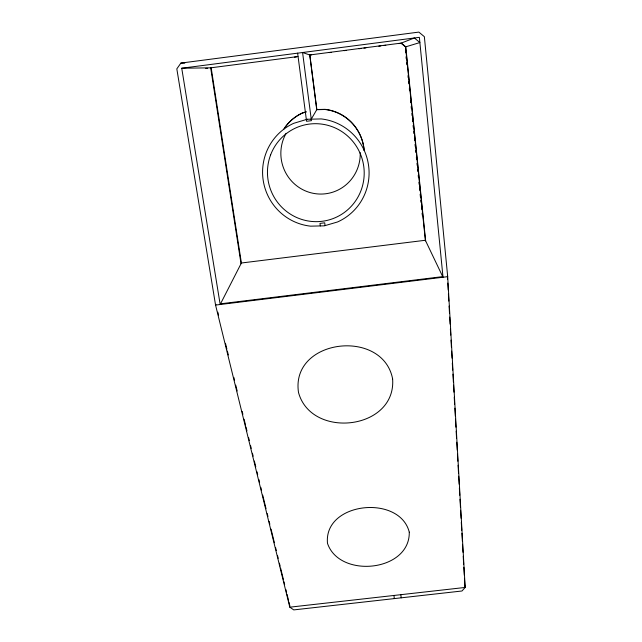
<?xml version="1.0" encoding="UTF-8"?>
<svg xmlns="http://www.w3.org/2000/svg" width="642" height="642" viewBox="0 0 642 642"><rect width="100%" height="100%" fill="white"/><g stroke="black" fill="none" stroke-linecap="round" stroke-linejoin="round"><path stroke-width="0.96" d="M181.734 68.229L211.178 67.827L241.392 263.003L220.174 304.501L181.734 68.229L419.37 37.332L443.02 277.24L425.349 240.268L405.527 46.898L401.033 43.174L414.387 37.982L419.884 42.557L405.527 46.898M215.921 304.38L215.56 305.07L289.791 607.18L293.763 609.9L461.975 590.993L465.177 587.446L447.699 276.67L424.362 36.682L418.857 32.1L180.892 63.076L176.823 68.863L215.56 305.07L447.699 276.67L447.394 276.06L447.562 279.061M311.242 119.171L316.843 109.533L309.861 55.011L302.583 52.516L311.434 120.664L306.571 121.29L297.631 53.158M306.218 111.804L302.438 112.952A44.515 43.672 79.9 0 0 284.855 127.646M306.082 111.981L302.286 113.128A44.675 43.833 79.8 0 0 283.563 129.491M297.936 56.56L210.672 67.835L241.031 263.718M294.501 57.122L296.492 56.865M309.388 55.188L311.37 54.931M329.226 52.612L331.208 52.355M344.104 50.678L346.086 50.421M358.982 48.752L360.964 48.495M363.942 48.102L365.924 47.845M378.82 46.176L380.81 45.911M383.78 45.526L385.77 45.269M398.658 43.6L400.648 43.335M241.392 263.003L425.349 240.268M220.519 303.818L442.731 276.63M289.791 607.18L465.177 587.446L464.519 584.637M316.843 109.533L325.021 109.333A44.515 43.672 79.9 0 1 364.094 150.14M205.689 68.373L207.679 68.341M180.892 63.076L184.784 63.149M217.831 312.164L218.545 315.086M225.47 343.301L226.899 349.136M227.38 351.086L228.335 354.978M233.824 377.36L234.539 380.273M235.734 385.136L237.163 390.978M242.178 411.41L242.893 414.331M244.08 419.194L245.517 425.028M245.99 426.978L246.945 430.87M248.614 437.683L249.337 440.597M250.524 445.468L251.247 448.381M252.434 453.244L253.149 456.165M254.344 461.028L255.781 466.87M256.969 471.734L257.683 474.655M258.878 479.518L259.593 482.439M260.788 487.302L261.503 490.223M262.698 495.086L266.037 508.705M267.233 513.568L267.947 516.489M269.142 521.352L269.857 524.273M271.052 529.136L274.391 542.763M275.587 547.626L276.301 550.547M277.496 555.41L278.211 558.331M279.406 563.194L280.121 566.116M280.594 568.058L283.459 579.734M283.941 581.676L284.655 584.597M285.851 589.46L286.565 592.381M287.038 594.332L288.475 600.166M288.948 602.116L289.903 606.008M320.318 225.936L319.981 223.408L324.716 222.814L325.077 225.615M393.939 595.463L394.332 598.601M400.833 594.685L401.21 597.822M425.654 240.902L405.776 46.818L401.258 43.086L309.733 54.971L316.747 109.694L324.956 109.501A44.675 43.833 79.8 0 1 364.175 150.461M405.431 50.79L405.64 52.788M406.041 56.761L406.25 58.775M406.659 62.739L406.868 64.754M407.983 75.684L408.192 77.714M408.601 81.662L408.81 83.693M409.315 88.628L409.524 90.674M410.543 100.585L410.752 102.64M411.153 106.556L411.37 108.618M411.867 113.53L412.084 115.6M412.485 119.5L412.686 121.49M413.095 125.479L413.312 127.557M413.721 131.546L413.921 133.544M414.427 138.423L414.644 140.518M415.037 144.402L415.254 146.504M415.655 150.372L415.872 152.483M416.369 157.346L416.57 159.336M416.979 163.317L417.196 165.443M417.597 169.295L417.814 171.422M418.223 175.41L418.432 177.409M418.921 182.24L419.146 184.382M419.539 188.218L419.756 190.369M420.149 194.189L420.454 197.182M420.783 200.336L420.983 202.334M421.481 207.133L421.706 209.308M422.091 213.112L422.316 215.287M447.787 283.066L448.188 290.072M448.413 294.076L448.806 301.082M449.087 306.082L449.488 313.087M449.713 317.092L450.106 324.098M450.387 329.105L450.732 335.108M451.013 340.116L451.406 347.121M451.631 351.118L452.032 358.124M452.313 363.131L452.706 370.137M452.931 374.142L453.388 382.15M453.557 385.152L453.95 392.158M454.231 397.157L454.624 404.163M454.857 408.168L455.306 416.177M455.475 419.178L455.924 427.187M456.157 431.183L456.55 438.189M456.775 442.194L457.224 450.202M457.457 454.207L457.85 461.213M458.075 465.217L458.524 473.218M458.693 476.22L459.15 484.228M459.375 488.233L459.768 495.239M459.993 499.243L460.45 507.244M460.619 510.254L461.068 518.255M461.293 522.259L461.75 530.268M461.919 533.269L462.368 541.278M462.537 544.28L462.994 552.289M463.219 556.285L463.668 564.294M463.837 567.295L464.294 575.304M464.463 578.306L464.912 586.315M360.218 152.676A40.43 39.668 79.8 0 1 310.921 192.793A40.43 39.668 79.8 0 1 286.107 133.327M392.615 378.876C396.443 429.923 311.346 439.73 298.506 392.479C290.393 338.695 382.728 327.797 392.615 378.876M409.275 532.162C410.021 571.781 339.337 578.859 327.484 543.309C323.56 501.892 399.661 494.075 409.275 532.162M307.133 119.268L293.651 123.336A53.984 53.19 74 0 0 263.308 181.012A53.984 53.19 74 0 0 310.616 226.161L324.306 225.84L337.443 221.996A53.984 53.19 74 0 0 368.42 164.456A53.984 53.19 74 0 0 321.233 118.93L307.133 119.268M270.619 154.899A49.041 48.319 74 0 0 323.544 221.097A49.041 48.319 74 0 0 353.333 142.034A49.041 48.319 74 0 0 270.619 154.899"/></g></svg>
